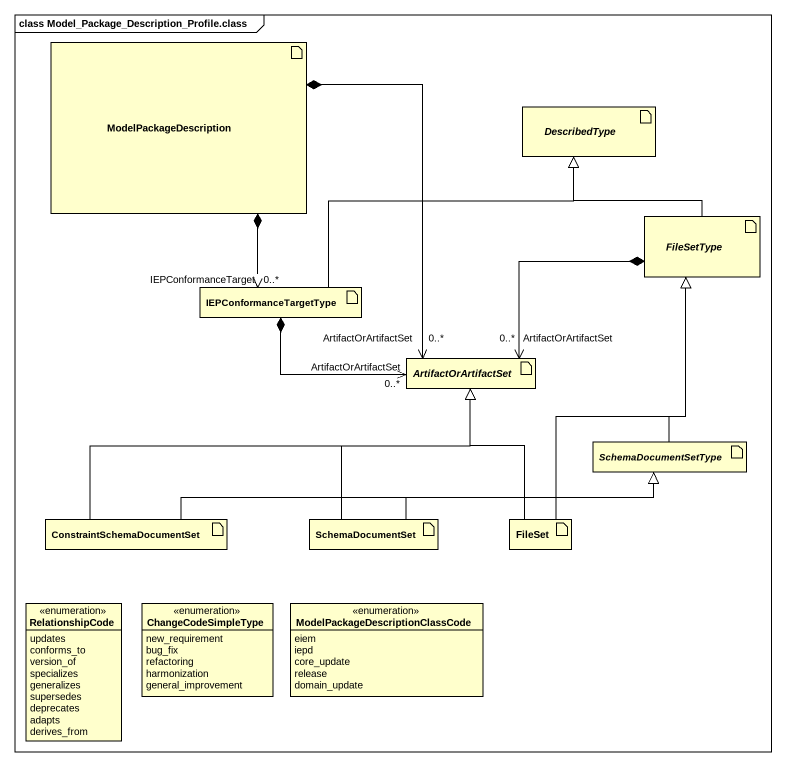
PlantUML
@startuml
mainframe class Model_Package_Description_Profile.class
allowmixing
hide circle
hide empty members
artifact ModelPackageDescription
artifact DescribedType
artifact FileSetType
artifact IEPConformanceTargetType
artifact ArtifactOrArtifactSet
artifact SchemaDocumentSetType
artifact ConstraintSchemaDocumentSet
artifact SchemaDocumentSet
artifact FileSet
enum RelationshipCode {
  updates
  conforms_to
  version_of
  specializes
  generalizes
  supersedes
  deprecates
  adapts
  derives_from
}
enum ChangeCodeSimpleType {
  new_requirement
  bug_fix
  refactoring
  harmonization
  general_improvement
}
enum "ModelPackageDescriptionClassCode" as ModelPackageDescriptionClass {
  eiem
  iepd
  core_update
  release
  domain_update
}
FileSetType -up-|> DescribedType
IEPConformanceTargetType "IEPConformanceTarget\n0..*" <-up-* ModelPackageDescription
IEPConformanceTargetType -right-|> DescribedType
ArtifactOrArtifactSet "ArtifactOrArtifactSet\n0..*" <-up-* ModelPackageDescription
ArtifactOrArtifactSet "ArtifactOrArtifactSet\n0..*" <-right-* FileSetType
ArtifactOrArtifactSet "ArtifactOrArtifactSet\n0..*" <-left-* IEPConformanceTargetType
SchemaDocumentSetType -up-|> FileSetType
ConstraintSchemaDocumentSet -right-|> ArtifactOrArtifactSet
ConstraintSchemaDocumentSet -right-|> SchemaDocumentSetType
SchemaDocumentSet -up-|> ArtifactOrArtifactSet
SchemaDocumentSet -right-|> SchemaDocumentSetType
FileSet -up-|> FileSetType
FileSet -up-|> ArtifactOrArtifactSet
@enduml
